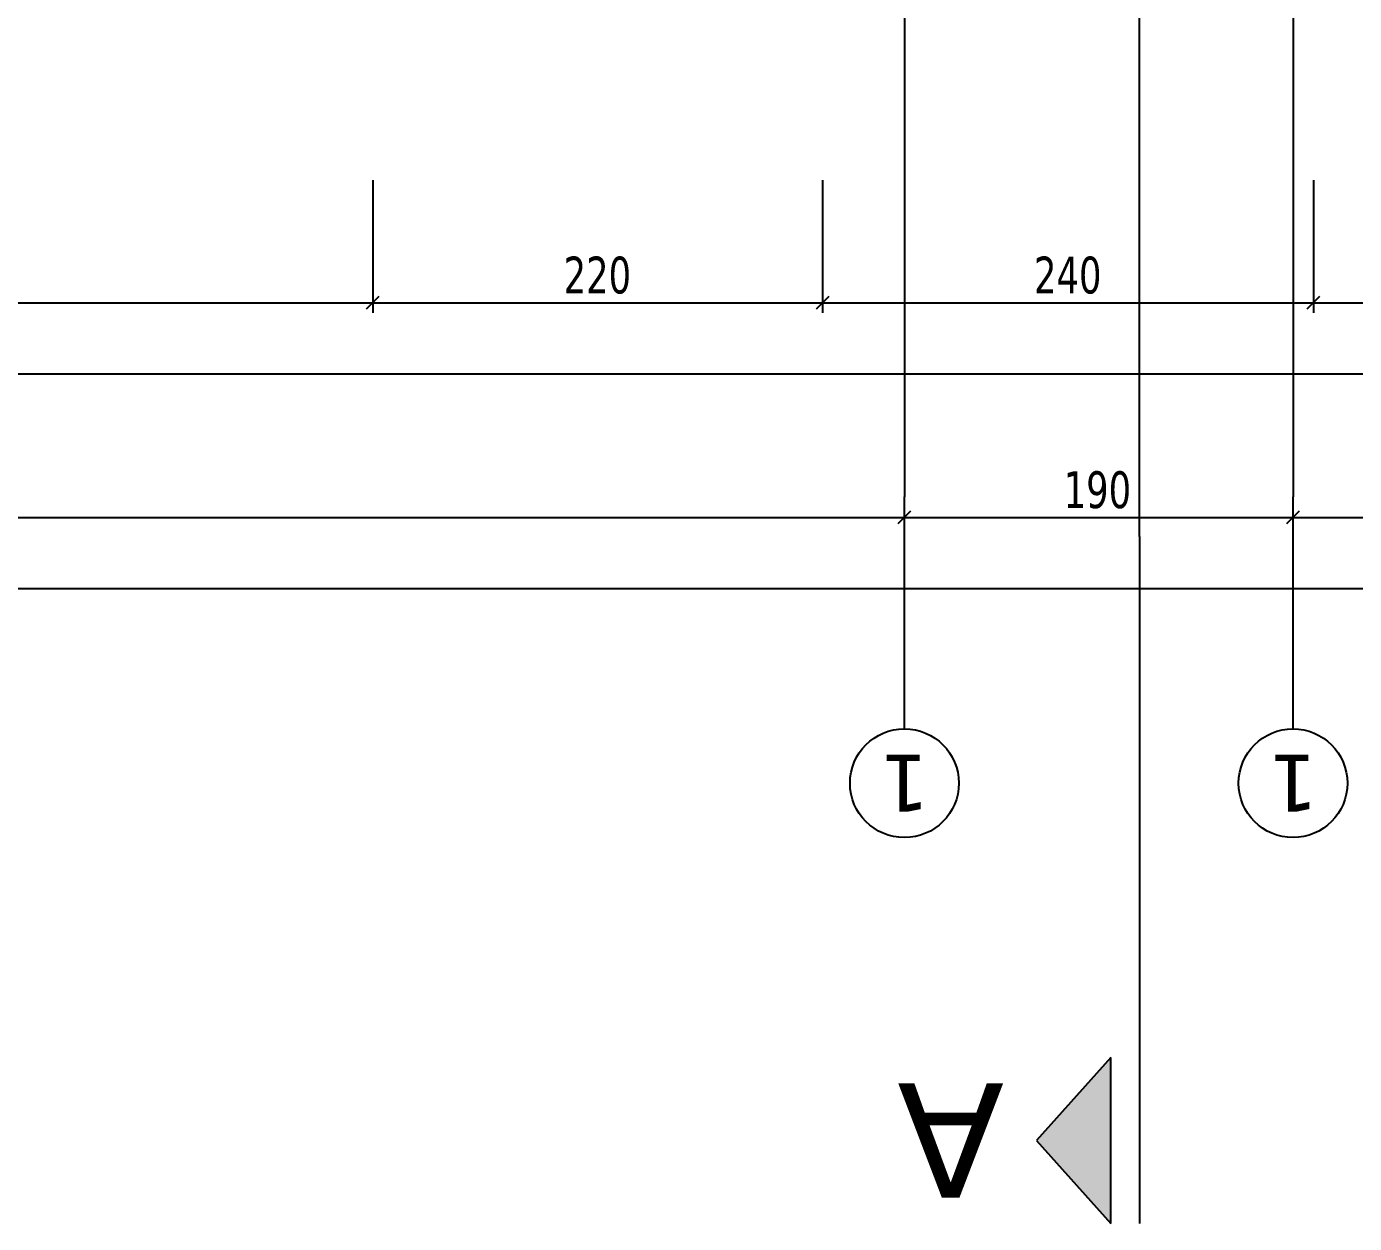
# Model space of a CAD drawing. Header units: millimetres. Extents: x 43168.9 to 43194.6, y -25545.1 to -25543.4.
# Drawn here: x 43175.183 to 43175.3129, y -25544.681 to -25544.5639 of the extents above; entities that cross this region are included whole.
import ezdxf
from ezdxf.enums import TextEntityAlignment as Align

# ---------------------------------------------------------------- set-up
doc = ezdxf.new("R2010")
doc.units = ezdxf.units.MM
doc.header["$LTSCALE"] = 200
doc.linetypes.add('DASHDOT', pattern=[1, 0.5, -0.25, 0, -0.25])
doc.linetypes.add('DASHDOT2', pattern=[0.5, 0.25, -0.125, 0, -0.125])
for name, color, linetype in [('aks_sgh', 5, 'DASHDOT2'), ('kesitcizgisi_sgh', 22, 'Continuous'), ('olcuaks_sgh', 41, 'Continuous'), ('olcudis_sgh', 185, 'Continuous')]:
    doc.layers.add(name, color=color, linetype=linetype)
doc.styles.add('dim', font='VERDANA.TTF', dxfattribs={"width": 0.7})
doc.styles.add('text1', font='VERDANA.TTF')

msp = doc.modelspace()

# ---------------------------------------------------------------- hatches: boundary and pattern name
msp.add_hatch(color=256).paths.add_polyline_path([(43175.28908, -25544.68099), (43175.28908, -25544.66475), (43175.2818, -25544.67287)])

# ---------------------------------------------------------------- linework, layer by layer
at = {"color": 0, "linetype": 'ByBlock', "lineweight": -2}
for p, q in [((43175.21628, -25544.59152), (43175.21748, -25544.59032)), ((43175.21748, -25544.59032), (43175.21628, -25544.59152)), ((43175.26028, -25544.59152), (43175.26148, -25544.59032)), ((43175.26148, -25544.59032), (43175.26028, -25544.59152)), ((43175.30828, -25544.59152), (43175.30948, -25544.59032)), ((43175.30948, -25544.59032), (43175.30828, -25544.59152)), ((43175.26828, -25544.61252), (43175.26948, -25544.61132)), ((43175.26948, -25544.61132), (43175.26828, -25544.61252)), ((43175.30628, -25544.61252), (43175.30748, -25544.61132)), ((43175.30748, -25544.61132), (43175.30628, -25544.61252))]:
    msp.add_line(p, q, dxfattribs=at)
for p, q in [((43175.26888, -25544.6326), (43175.26888, -25544.60992)), ((43175.30688, -25544.6326), (43175.30688, -25544.60992)), ((43175.28908, -25544.66475), (43175.2818, -25544.67287)), ((43175.28908, -25544.68099), (43175.28908, -25544.66475)), ((43175.2818, -25544.67287), (43175.28908, -25544.68099))]:
    msp.add_line(p, q)
at = {"linetype": 'DASHDOT'}
msp.add_line((43175.29188, -25544.61379), (43175.29188, -25544.68099), dxfattribs=at)
at = {"linetype": 'Continuous'}
for centre in [(43175.26888, -25544.63792), (43175.30688, -25544.63792)]:
    msp.add_circle(centre, 0.00532, dxfattribs=at)
at = {"layer": 'aks_sgh'}
for p, q in [((43175.26888, -25543.74092), (43175.26888, -25544.60992)), ((43175.30688, -25543.74092), (43175.30688, -25544.60992))]:
    msp.add_line(p, q, dxfattribs=at)
at = {"layer": 'kesitcizgisi_sgh', "linetype": 'DASHDOT'}
msp.add_line((43175.29188, -25544.61379), (43175.29188, -25543.80816), dxfattribs=at)
at = {"layer": 'olcuaks_sgh'}
for p, q in [((43175.26888, -25544.61192), (43175.26888, -25544.61092)), ((43175.26888, -25544.61192), (43175.26888, -25544.61092)), ((43175.30688, -25544.61192), (43175.30688, -25544.61092)), ((43175.30688, -25544.61192), (43175.30688, -25544.61092)), ((43175.08563, -25544.61192), (43175.26913, -25544.61192)), ((43175.26863, -25544.61192), (43175.30713, -25544.61192)), ((43175.30663, -25544.61192), (43175.50513, -25544.61192)), ((43175.74013, -25544.61892), (43175.07163, -25544.61892))]:
    msp.add_line(p, q, dxfattribs=at)
at = {"layer": 'olcudis_sgh'}
for p, q in [((43175.21688, -25544.57892), (43175.21688, -25544.59192)), ((43175.21688, -25544.57892), (43175.21688, -25544.59192)), ((43175.26088, -25544.57892), (43175.26088, -25544.59192)), ((43175.26088, -25544.57892), (43175.26088, -25544.59192)), ((43175.30888, -25544.57892), (43175.30888, -25544.59192)), ((43175.30888, -25544.57892), (43175.30888, -25544.59192)), ((43175.07163, -25544.59092), (43175.21713, -25544.59092)), ((43175.21663, -25544.59092), (43175.26113, -25544.59092)), ((43175.26063, -25544.59092), (43175.30913, -25544.59092)), ((43175.30863, -25544.59092), (43175.50313, -25544.59092)), ((43175.74413, -25544.59792), (43175.06763, -25544.59792))]:
    msp.add_line(p, q, dxfattribs=at)

# ---------------------------------------------------------------- texts
at = {"linetype": 'Continuous', "style": 'text1'}
for tag, text, height, p in [('1', '', 0.0056, (43175.26888, -25544.63792)), ('1', '', 0.0056, (43175.30688, -25544.63792)), ('A', 'A', 0.0112, (43175.2734, -25544.67287))]:
    msp.add_attdef(tag, text=text, height=height, rotation=180, dxfattribs=at).set_placement(p, align=Align.MIDDLE)
at = {"layer": 'olcuaks_sgh', "color": 2, "style": 'dim', "width": 0.7}
msp.add_text('190', height=0.0036, dxfattribs=at).set_placement((43175.28445, -25544.61101))
at = {"layer": 'olcudis_sgh', "color": 2, "style": 'dim', "width": 0.7}
for s, p in [('220', (43175.23555, -25544.59001)), ('240', (43175.28155, -25544.59001))]:
    msp.add_text(s, height=0.0036, dxfattribs=at).set_placement(p)

doc.saveas('drawing.dxf')
